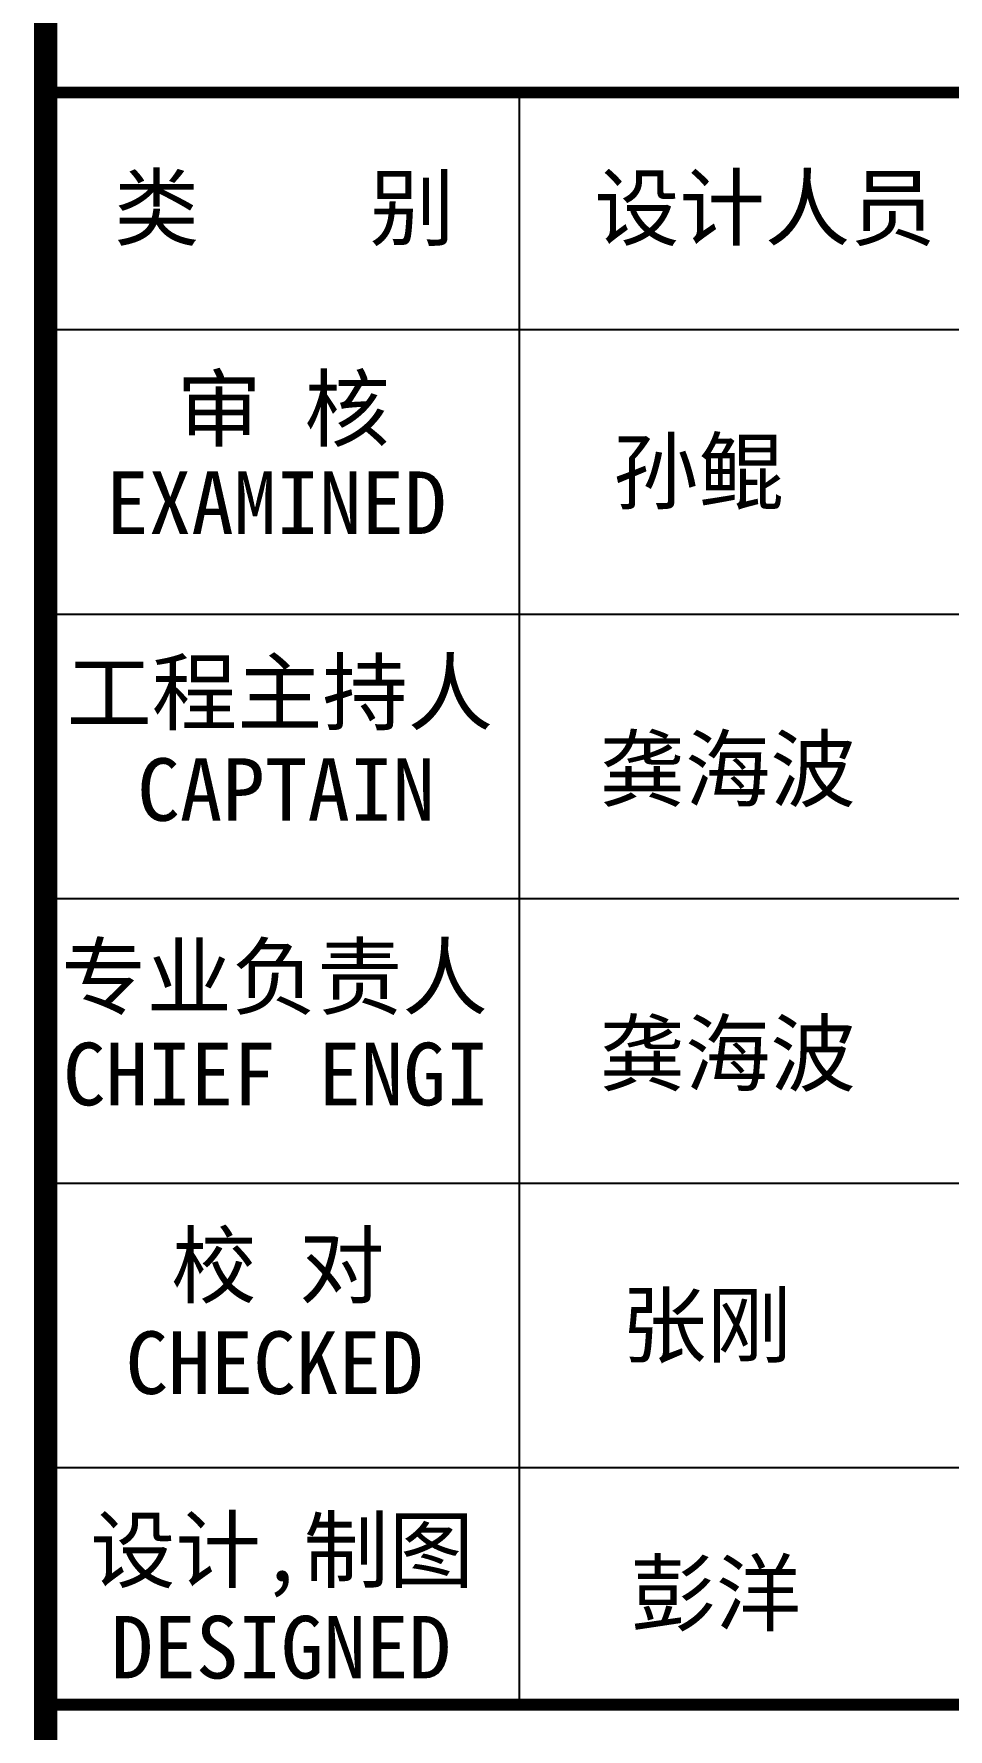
# Model space of a CAD drawing. Extents: x 32461 to 402082, y -617694 to 182569.
# Drawn here: x 126615 to 130457, y -592321 to -585199 of the extents above; entities that cross this region are included whole.
import ezdxf

# ---------------------------------------------------------------- set-up
doc = ezdxf.new("R2010")
doc.units = 0
doc.header["$LTSCALE"] = 1000
doc.header["$MEASUREMENT"] = 0
doc.layers.add('图框', color=4, linetype='CONTINUOUS')
doc.styles.add('STYLE-黑体', font='simhei.ttf')

msp = doc.modelspace()

# ---------------------------------------------------------------- linework, layer by layer
at = {"layer": '图框', "color": 0}
for p, q in [((126663.8, -586441.1), (132673.1, -586441.1)), ((126663.8, -586441.1), (132673.1, -586441.1)), ((126663.8, -587636.3), (132673.1, -587636.3)), ((126663.8, -588831.5), (132673.1, -588831.5)), ((126663.8, -590026.7), (132673.1, -590026.7)), ((126663.8, -591221.9), (132673.1, -591221.9))]:
    msp.add_line(p, q, dxfattribs=at)
at = {"layer": '图框', "color": 4, "const_width": 98.6}
msp.add_lwpolyline([(126663.8, -576693.7), (132673.1, -576693.7), (132673.1, -616693.7), (126663.8, -616693.7)], close=True, dxfattribs=at)
at = {"layer": '图框', "color": 0, "const_width": 50}
msp.add_lwpolyline([(126663.8, -585445.1), (132673.1, -585445.1), (132673.1, -595604.3), (126663.8, -595604.3)], close=True, dxfattribs=at)
at = {"layer": '图框', "color": 0}
for points in [[(128655.8, -586441.1), (128655.8, -585445.1)], [(128655.8, -592217.9), (128655.8, -586441.1)]]:
    msp.add_lwpolyline(points, dxfattribs=at)
at = {"layer": '图框', "color": 0, "const_width": 50}
msp.add_lwpolyline([(126663.8, -592217.9), (132673.1, -592217.9)], dxfattribs=at)

# ---------------------------------------------------------------- texts
at = {"layer": '图框', "color": 0, "style": 'STYLE-黑体'}
for s, p in [('类    别 ', (126951.1, -586060.3)), ('设计人员', (128969.6, -586060.3)), ('审 核', (127213.8, -586905)), ('EXAMINED ', (126918.2, -587299.9)), ('工程主持人', (126751.2, -588096.2)), ('CAPTAIN', (127048.7, -588504.6)), ('专业负责人', (126728.9, -589291.4)), ('CHIEF ENGI', (126736.6, -589699.8)), ('校 对', (127191.5, -590504.1)), ('CHECKED  ', (126999.6, -590912.5)), ('设计,制图', (126851.2, -591699.3)), ('DESIGNED ', (126937.2, -592107.7))]:
    msp.add_text(s, height=262.94, dxfattribs=at).set_placement(p)
at = {"layer": '图框', "color": 4, "style": 'STYLE-黑体'}
for s, p in [('孙鲲', (129049, -587168.8)), ('龚海波', (128992.7, -588418.6)), ('龚海波', (128992.7, -589613.8)), ('张刚', (129083.6, -590754.4)), ('彭洋', (129122, -591881.7))]:
    msp.add_text(s, height=262.94, dxfattribs=at).set_placement(p)

doc.saveas('drawing.dxf')
